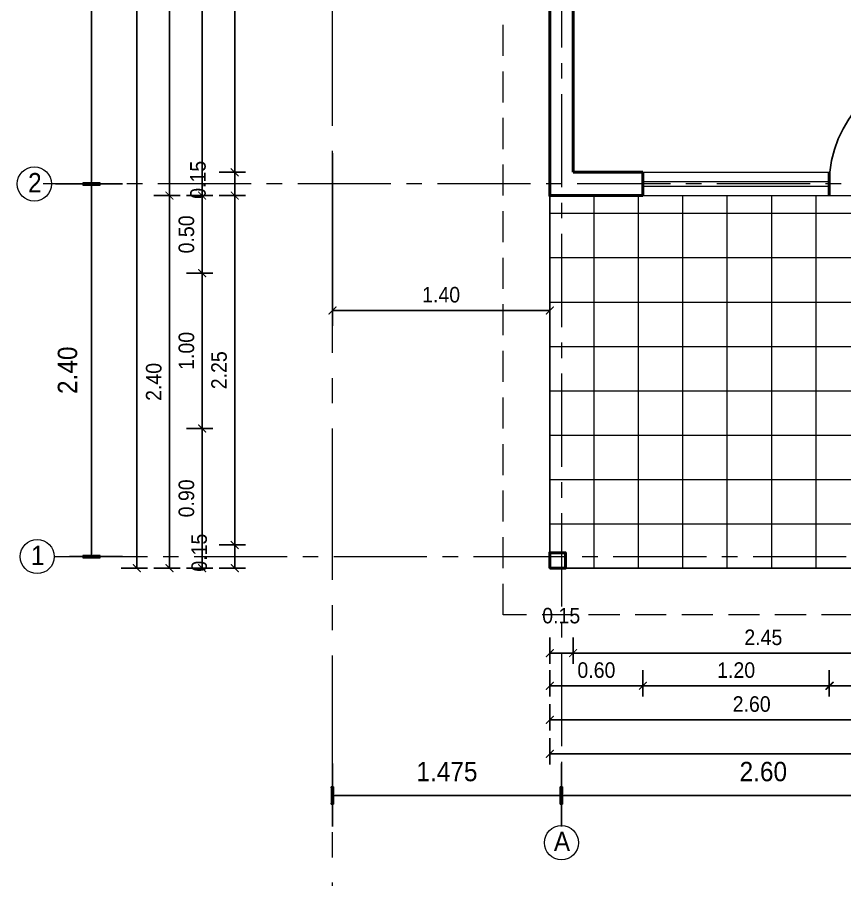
# Model space of a CAD drawing. Header units: inches. Extents: x 2.9 to 53.2, y 1.9 to 31.1.
# Drawn here: x 2.98 to 8.31, y 11.76 to 17.31 of the extents above; entities that cross this region are included whole.
import ezdxf
from ezdxf.enums import TextEntityAlignment as Align

# ---------------------------------------------------------------- set-up
doc = ezdxf.new("R2010")
doc.units = ezdxf.units.IN
doc.header["$MEASUREMENT"] = 0
doc.linetypes.add('CENTER2', pattern=[1.125, 0.75, -0.125, 0.125, -0.125])
doc.linetypes.add('RAYITAS', pattern=[0.375, 0.25, -0.125])
for name, color, linetype, lineweight in [('ACHURADO', 8, 'Continuous', 5), ('COTAS', 1, 'Continuous', 13), ('FINITO', 9, 'Continuous', 9), ('FINO', 1, 'Continuous', 13), ('FINOMED', 2, 'Continuous', 20), ('MURO', 4, 'Continuous', 50)]:
    doc.layers.add(name, color=color, linetype=linetype, lineweight=lineweight)
doc.layers.add('TERRENO', color=5, linetype='Continuous')
doc.layers.add('TEXTO', color=2, linetype='Continuous')
doc.styles.add('AR', font='arial.ttf', dxfattribs={"width": 0.9})
doc.styles.add('ARIAL', font='arial.ttf')
doc.styles.add('ARIAL2', font='arial.ttf', dxfattribs={"width": 0.9})
doc.dimstyles.new('EJES', dxfattribs={"dimscale": 0, "dimtxt": 0.125, "dimasz": 0.015, "dimexe": 0.2, "dimexo": 0.08, "dimgap": 0.09, "dimtad": 1, "dimzin": 0, "dimdsep": 46, "dimtxsty": 'ARIAL2', "dimblk1": 'LCOT', "dimblk2": 'LCOT', "dimsah": 1, "dimcen": 0.09, "dimclrd": 1, "dimclre": 9, "dimclrt": 2, "dimadec": 0, "dimazin": 0, "dimtfac": 1, "dimtofl": 0, "dimtmove": 1, "dimatfit": 3, "dimldrblk": 'LCOT', "dimfxl": 0, "dimtolj": 1, "dimtzin": 0, "dimarcsym": 0})
doc.dimstyles.new('INTERIOR', dxfattribs={"dimscale": 0, "dimtxt": 0.1, "dimasz": 0.05, "dimexe": 0.1, "dimexo": 0.05, "dimgap": 0.05, "dimtad": 1, "dimzin": 0, "dimdsep": 46, "dimtxsty": 'AR', "dimblk1": 'ARCHTICK', "dimblk2": 'ARCHTICK', "dimsah": 1, "dimcen": 0.09, "dimclrd": 1, "dimclre": 9, "dimclrt": 2, "dimadec": 0, "dimazin": 0, "dimtfac": 1, "dimtofl": 0, "dimtmove": 1, "dimatfit": 3, "dimldrblk": 'ARCHTICK', "dimfxl": 0, "dimtolj": 1, "dimtzin": 0, "dimarcsym": 0})

# ---------------------------------------------------------------- blocks, each defined once
blk = doc.blocks.new('PUE70')
at = {"layer": 'TERRENO', "color": 1}
for p, q in [((0, 0), (0.6997, 0)), ((0, 0), (0, -0.04)), ((0.6077, 0.02), (0.6077, 0)), ((0.6077, 0.02), (0.6477, 0.02)), ((0.6477, 0.02), (0.6477, 0)), ((0.7, 0), (0.7, -0.04)), ((0, -0.04), (0.7, -0.04)), ((0.6077, -0.04), (0.6077, -0.06)), ((0.6477, -0.04), (0.6477, -0.06)), ((0.6077, -0.06), (0.6477, -0.06))]:
    blk.add_line(p, q, dxfattribs=at)
at = {"layer": 'TERRENO', "color": 9}
blk.add_arc((0.0003, -0.02), 0.7, 270, 358.3628, dxfattribs=at)
blk = doc.blocks.new('P70')
at = {"layer": 'MURO', "xscale": -1.285714285714286, "yscale": 1.285714285714286, "zscale": 1.285714285714286, "rotation": 359.9999999999998}
blk.add_blockref('PUE70', (0, 0.9323), dxfattribs=at)
blk = doc.blocks.new('LCOT')
at = {"layer": 'COTAS', "color": 1}
for p, q in [((-0.5, 3.71), (0.5, -3.71)), ((0.5, 3.71), (-0.5, -3.71)), ((-0.49, -3.71), (-0.49, 3.71)), ((-0.48, -3.71), (-0.48, 3.71)), ((-0.47, -3.71), (-0.47, 3.71)), ((-0.45, -3.71), (-0.45, 3.71)), ((-0.44, -3.71), (-0.44, 3.71)), ((-0.43, -3.71), (-0.43, 3.71)), ((-0.42, -3.71), (-0.42, 3.71)), ((-0.4, -3.71), (-0.4, 3.71)), ((-0.39, -3.71), (-0.39, 3.71)), ((-0.38, -3.71), (-0.38, 3.71)), ((-0.37, -3.71), (-0.37, 3.71)), ((-0.35, -3.71), (-0.35, 3.71)), ((-0.34, -3.71), (-0.34, 3.71)), ((-0.33, -3.71), (-0.33, 3.71)), ((-0.32, -3.71), (-0.32, 3.71)), ((-0.3, -3.71), (-0.3, 3.71)), ((-0.29, -3.71), (-0.29, 3.71)), ((-0.28, -3.71), (-0.28, 3.71)), ((-0.27, -3.71), (-0.27, 3.71)), ((-0.25, -3.71), (-0.25, 3.71)), ((-0.24, -3.71), (-0.24, 3.71)), ((-0.23, -3.71), (-0.23, 3.71)), ((-0.22, -3.71), (-0.22, 3.71)), ((-0.2, -3.71), (-0.2, 3.71)), ((-0.19, -3.71), (-0.19, 3.71)), ((-0.18, -3.71), (-0.18, 3.71)), ((-0.17, -3.71), (-0.17, 3.71)), ((-0.15, -3.71), (-0.15, 3.71)), ((-0.14, -3.71), (-0.14, 3.71)), ((-0.13, -3.71), (-0.13, 3.71)), ((-0.12, -3.71), (-0.12, 3.71)), ((-0.1, -3.71), (-0.1, 3.71)), ((-0.09, -3.71), (-0.09, 3.71)), ((-0.08, -3.71), (-0.08, 3.71)), ((-0.07, -3.71), (-0.07, 3.71)), ((-0.05, -3.71), (-0.05, 3.71)), ((-0.04, -3.71), (-0.04, 3.71)), ((-0.03, -3.71), (-0.03, 3.71)), ((-0.02, -3.71), (-0.02, 3.71)), ((0, -3.71), (0, 3.71)), ((0.01, -3.71), (0.01, 3.71)), ((0.02, -3.71), (0.02, 3.71)), ((0.03, -3.71), (0.03, 3.71)), ((0.05, -3.71), (0.05, 3.71)), ((0.06, -3.71), (0.06, 3.71)), ((0.07, -3.71), (0.07, 3.71)), ((0.08, -3.71), (0.08, 3.71)), ((0.1, -3.71), (0.1, 3.71)), ((0.11, -3.71), (0.11, 3.71)), ((0.12, -3.71), (0.12, 3.71)), ((0.13, -3.71), (0.13, 3.71)), ((0.15, -3.71), (0.15, 3.71)), ((0.16, -3.71), (0.16, 3.71)), ((0.17, -3.71), (0.17, 3.71)), ((0.18, -3.71), (0.18, 3.71)), ((0.2, -3.71), (0.2, 3.71)), ((0.21, -3.71), (0.21, 3.71)), ((0.22, -3.71), (0.22, 3.71)), ((0.23, -3.71), (0.23, 3.71)), ((0.25, -3.71), (0.25, 3.71)), ((0.26, -3.71), (0.26, 3.71)), ((0.27, -3.71), (0.27, 3.71)), ((0.28, -3.71), (0.28, 3.71)), ((0.3, -3.71), (0.3, 3.71)), ((0.31, -3.71), (0.31, 3.71)), ((0.32, -3.71), (0.32, 3.71)), ((0.33, -3.71), (0.33, 3.71)), ((0.35, -3.71), (0.35, 3.71)), ((0.36, -3.71), (0.36, 3.71)), ((0.37, -3.71), (0.37, 3.71)), ((0.38, -3.71), (0.38, 3.71)), ((0.4, -3.71), (0.4, 3.71)), ((0.41, -3.71), (0.41, 3.71)), ((0.42, -3.71), (0.42, 3.71)), ((0.43, -3.71), (0.43, 3.71)), ((0.45, -3.71), (0.45, 3.71)), ((0.46, -3.71), (0.46, 3.71)), ((0.47, -3.71), (0.47, 3.71)), ((0.48, -3.71), (0.48, 3.71)), ((0.5, -3.71), (0.5, 3.71))]:
    blk.add_line(p, q, dxfattribs=at)
at = {"layer": 'COTAS', "color": 1, "linetype": 'ByBlock'}
blk.add_line((-0.5, 0), (-1, 0), dxfattribs=at)
at = {"layer": 'COTAS', "color": 1}
blk.add_lwpolyline([(-0.5, 3.71), (-0.5, -3.71), (0.5, -3.71), (0.5, 3.71)], close=True, dxfattribs=at)
blk = doc.blocks.new('*D23')
at = {"layer": 'ACHURADO', "color": 9, "lineweight": -2, "transparency": 16777216}
for p, q in [((3.2261, 19.238), (3.6569, 19.238)), ((3.2695, 16.238), (3.6569, 16.238))]:
    blk.add_line(p, q, dxfattribs=at)
at = {"layer": 'ACHURADO', "color": 1, "lineweight": -2, "transparency": 16777216}
blk.add_line((3.4569, 16.253), (3.4569, 19.223), dxfattribs=at)
at = {"layer": 'Defpoints', "color": 0, "transparency": 16777216}
for p in [(3.1461, 19.238), (3.4569, 19.238), (3.1895, 16.238)]:
    blk.add_point(p, dxfattribs=at)
at = {"layer": 'ACHURADO', "color": 1, "lineweight": -2, "transparency": 16777216, "xscale": 0.015, "yscale": 0.015, "zscale": 0.015}
for p, rotation in [((3.4569, 19.238), 90), ((3.4569, 16.238), 270)]:
    blk.add_blockref('LCOT', p, dxfattribs=dict(at, rotation=rotation))
at = {"layer": 'ACHURADO', "color": 2, "transparency": 16777216, "insert": (3.3036, 17.738), "char_height": 0.125, "attachment_point": 5, "rotation": 90, "style": 'ARIAL2'}
blk.add_mtext('\\A1;3.00', dxfattribs=at)
blk = doc.blocks.new('*D24')
at = {"layer": 'ACHURADO', "color": 9, "lineweight": -2, "transparency": 16777216}
for p, q in [((3.2261, 16.238), (3.6569, 16.238)), ((3.3158, 13.838), (3.6569, 13.838))]:
    blk.add_line(p, q, dxfattribs=at)
at = {"layer": 'ACHURADO', "color": 1, "lineweight": -2, "transparency": 16777216}
blk.add_line((3.4569, 13.853), (3.4569, 16.223), dxfattribs=at)
at = {"layer": 'Defpoints', "color": 0, "transparency": 16777216}
for p in [(3.1461, 16.238), (3.4569, 16.238), (3.2358, 13.838)]:
    blk.add_point(p, dxfattribs=at)
at = {"layer": 'ACHURADO', "color": 1, "lineweight": -2, "transparency": 16777216, "xscale": 0.015, "yscale": 0.015, "zscale": 0.015}
for p, rotation in [((3.4569, 16.238), 90), ((3.4569, 13.838), 270)]:
    blk.add_blockref('LCOT', p, dxfattribs=dict(at, rotation=rotation))
at = {"layer": 'ACHURADO', "color": 2, "transparency": 16777216, "insert": (3.3036, 15.038), "char_height": 0.125, "attachment_point": 5, "rotation": 90, "style": 'ARIAL2'}
blk.add_mtext('\\A1;2.40', dxfattribs=at)
blk = doc.blocks.new('_ARCHTICK')
at = {"color": 0, "linetype": 'ByBlock', "ltscale": 0.5, "const_width": 0.15}
blk.add_lwpolyline([(-0.5, -0.5), (0.5, 0.5)], dxfattribs=at)
blk = doc.blocks.new('*D25')
at = {"layer": 'COTAS', "color": 9, "lineweight": -2, "transparency": 16777216}
blk.add_line((5.0092, 16.4366), (5.0092, 15.3233), dxfattribs=at)
at = {"layer": 'COTAS', "color": 1, "lineweight": -2, "transparency": 16777216}
blk.add_line((6.4092, 15.4233), (5.0092, 15.4233), dxfattribs=at)
at = {"layer": 'Defpoints', "color": 0, "transparency": 16777216}
for p in [(5.0092, 16.4866), (6.4092, 16.4866), (5.0092, 15.4233)]:
    blk.add_point(p, dxfattribs=at)
at = {"layer": 'COTAS', "color": 1, "lineweight": -2, "transparency": 16777216, "xscale": 0.05, "yscale": 0.05, "zscale": 0.05, "rotation": 180}
blk.add_blockref('_ARCHTICK', (5.0092, 15.4233), dxfattribs=at)
at = {"layer": 'COTAS', "color": 1, "lineweight": -2, "transparency": 16777216, "xscale": 0.05, "yscale": 0.05, "zscale": 0.05}
blk.add_blockref('_ARCHTICK', (6.4092, 15.4233), dxfattribs=at)
at = {"layer": 'COTAS', "color": 2, "transparency": 16777216, "insert": (5.7092, 15.524), "char_height": 0.1, "attachment_point": 5, "style": 'AR'}
blk.add_mtext('\\A1;1.40', dxfattribs=at)
blk = doc.blocks.new('*D39')
at = {"layer": 'COTAS', "color": 9, "lineweight": -2, "transparency": 16777216}
for p, q in [((4.4496, 13.913), (4.2801, 13.913)), ((4.4496, 13.763), (4.2801, 13.763))]:
    blk.add_line(p, q, dxfattribs=at)
at = {"layer": 'COTAS', "color": 1, "lineweight": -2, "transparency": 16777216}
blk.add_line((4.3801, 13.763), (4.3801, 13.913), dxfattribs=at)
at = {"layer": 'Defpoints', "color": 0, "transparency": 16777216}
for p in [(4.3801, 13.913), (4.4996, 13.913), (4.4996, 13.763)]:
    blk.add_point(p, dxfattribs=at)
at = {"layer": 'COTAS', "color": 1, "lineweight": -2, "transparency": 16777216, "xscale": 0.05, "yscale": 0.05, "zscale": 0.05}
for p, rotation in [((4.3801, 13.913), 90), ((4.3801, 13.763), 270)]:
    blk.add_blockref('_ARCHTICK', p, dxfattribs=dict(at, rotation=rotation))
at = {"layer": 'COTAS', "color": 2, "transparency": 16777216, "insert": (4.1515, 13.8632), "char_height": 0.1, "attachment_point": 5, "rotation": 90, "style": 'AR'}
blk.add_mtext('\\A1;0.15', dxfattribs=at)
blk = doc.blocks.new('*D40')
at = {"layer": 'COTAS', "color": 9, "lineweight": -2, "transparency": 16777216}
blk.add_line((4.4496, 16.163), (4.2801, 16.163), dxfattribs=at)
at = {"layer": 'COTAS', "color": 1, "lineweight": -2, "transparency": 16777216}
blk.add_line((4.3801, 13.913), (4.3801, 16.163), dxfattribs=at)
at = {"layer": 'Defpoints', "color": 0, "transparency": 16777216}
for p in [(4.3801, 16.163), (4.4996, 16.163), (4.4996, 13.913)]:
    blk.add_point(p, dxfattribs=at)
at = {"layer": 'COTAS', "color": 1, "lineweight": -2, "transparency": 16777216, "xscale": 0.05, "yscale": 0.05, "zscale": 0.05}
for p, rotation in [((4.3801, 16.163), 90), ((4.3801, 13.913), 270)]:
    blk.add_blockref('_ARCHTICK', p, dxfattribs=dict(at, rotation=rotation))
at = {"layer": 'COTAS', "color": 2, "transparency": 16777216, "insert": (4.2794, 15.038), "char_height": 0.1, "attachment_point": 5, "rotation": 90, "style": 'AR'}
blk.add_mtext('\\A1;2.25', dxfattribs=at)
blk = doc.blocks.new('*D41')
at = {"layer": 'COTAS', "color": 9, "lineweight": -2, "transparency": 16777216}
blk.add_line((4.4496, 16.313), (4.2801, 16.313), dxfattribs=at)
at = {"layer": 'COTAS', "color": 1, "lineweight": -2, "transparency": 16777216}
blk.add_line((4.3801, 16.163), (4.3801, 16.313), dxfattribs=at)
at = {"layer": 'Defpoints', "color": 0, "transparency": 16777216}
for p in [(4.3801, 16.313), (4.4996, 16.313), (4.4996, 16.163)]:
    blk.add_point(p, dxfattribs=at)
at = {"layer": 'COTAS', "color": 1, "lineweight": -2, "transparency": 16777216, "xscale": 0.05, "yscale": 0.05, "zscale": 0.05}
for p, rotation in [((4.3801, 16.313), 90), ((4.3801, 16.163), 270)]:
    blk.add_blockref('_ARCHTICK', p, dxfattribs=dict(at, rotation=rotation))
at = {"layer": 'COTAS', "color": 2, "transparency": 16777216, "insert": (4.1436, 16.2645), "char_height": 0.1, "attachment_point": 5, "rotation": 90, "style": 'AR'}
blk.add_mtext('\\A1;0.15', dxfattribs=at)
blk = doc.blocks.new('*D42')
at = {"layer": 'COTAS', "color": 9, "lineweight": -2, "transparency": 16777216}
blk.add_line((4.4496, 19.163), (4.2801, 19.163), dxfattribs=at)
at = {"layer": 'COTAS', "color": 1, "lineweight": -2, "transparency": 16777216}
blk.add_line((4.3801, 16.313), (4.3801, 19.163), dxfattribs=at)
at = {"layer": 'Defpoints', "color": 0, "transparency": 16777216}
for p in [(4.3801, 19.163), (4.4996, 19.163), (4.4996, 16.313)]:
    blk.add_point(p, dxfattribs=at)
at = {"layer": 'COTAS', "color": 1, "lineweight": -2, "transparency": 16777216, "xscale": 0.05, "yscale": 0.05, "zscale": 0.05}
for p, rotation in [((4.3801, 19.163), 90), ((4.3801, 16.313), 270)]:
    blk.add_blockref('_ARCHTICK', p, dxfattribs=dict(at, rotation=rotation))
at = {"layer": 'COTAS', "color": 2, "transparency": 16777216, "insert": (4.2794, 17.738), "char_height": 0.1, "attachment_point": 5, "rotation": 90, "style": 'AR'}
blk.add_mtext('\\A1;2.85', dxfattribs=at)
blk = doc.blocks.new('*D46')
at = {"layer": 'COTAS', "color": 9, "lineweight": -2, "transparency": 16777216}
for p, q in [((4.2393, 14.663), (4.0698, 14.663)), ((4.2393, 13.763), (4.0698, 13.763))]:
    blk.add_line(p, q, dxfattribs=at)
at = {"layer": 'COTAS', "color": 1, "lineweight": -2, "transparency": 16777216}
blk.add_line((4.1698, 13.763), (4.1698, 14.663), dxfattribs=at)
at = {"layer": 'Defpoints', "color": 0, "transparency": 16777216}
for p in [(4.1698, 14.663), (4.2893, 14.663), (4.2893, 13.763)]:
    blk.add_point(p, dxfattribs=at)
at = {"layer": 'COTAS', "color": 1, "lineweight": -2, "transparency": 16777216, "xscale": 0.05, "yscale": 0.05, "zscale": 0.05}
for p, rotation in [((4.1698, 14.663), 90), ((4.1698, 13.763), 270)]:
    blk.add_blockref('_ARCHTICK', p, dxfattribs=dict(at, rotation=rotation))
at = {"layer": 'COTAS', "color": 2, "transparency": 16777216, "insert": (4.0691, 14.213), "char_height": 0.1, "attachment_point": 5, "rotation": 90, "style": 'AR'}
blk.add_mtext('\\A1;0.90', dxfattribs=at)
blk = doc.blocks.new('*D47')
at = {"layer": 'COTAS', "color": 9, "lineweight": -2, "transparency": 16777216}
blk.add_line((4.2393, 15.663), (4.0698, 15.663), dxfattribs=at)
at = {"layer": 'COTAS', "color": 1, "lineweight": -2, "transparency": 16777216}
blk.add_line((4.1698, 14.663), (4.1698, 15.663), dxfattribs=at)
at = {"layer": 'Defpoints', "color": 0, "transparency": 16777216}
for p in [(4.1698, 15.663), (4.2893, 15.663), (4.2893, 14.663)]:
    blk.add_point(p, dxfattribs=at)
at = {"layer": 'COTAS', "color": 1, "lineweight": -2, "transparency": 16777216, "xscale": 0.05, "yscale": 0.05, "zscale": 0.05}
for p, rotation in [((4.1698, 15.663), 90), ((4.1698, 14.663), 270)]:
    blk.add_blockref('_ARCHTICK', p, dxfattribs=dict(at, rotation=rotation))
at = {"layer": 'COTAS', "color": 2, "transparency": 16777216, "insert": (4.0691, 15.163), "char_height": 0.1, "attachment_point": 5, "rotation": 90, "style": 'AR'}
blk.add_mtext('\\A1;1.00', dxfattribs=at)
blk = doc.blocks.new('*D48')
at = {"layer": 'COTAS', "color": 9, "lineweight": -2, "transparency": 16777216}
blk.add_line((4.2393, 16.163), (4.0698, 16.163), dxfattribs=at)
at = {"layer": 'COTAS', "color": 1, "lineweight": -2, "transparency": 16777216}
blk.add_line((4.1698, 15.663), (4.1698, 16.163), dxfattribs=at)
at = {"layer": 'Defpoints', "color": 0, "transparency": 16777216}
for p in [(4.1698, 16.163), (4.2893, 16.163), (4.2893, 15.663)]:
    blk.add_point(p, dxfattribs=at)
at = {"layer": 'COTAS', "color": 1, "lineweight": -2, "transparency": 16777216, "xscale": 0.05, "yscale": 0.05, "zscale": 0.05}
for p, rotation in [((4.1698, 16.163), 90), ((4.1698, 15.663), 270)]:
    blk.add_blockref('_ARCHTICK', p, dxfattribs=dict(at, rotation=rotation))
at = {"layer": 'COTAS', "color": 2, "transparency": 16777216, "insert": (4.0691, 15.913), "char_height": 0.1, "attachment_point": 5, "rotation": 90, "style": 'AR'}
blk.add_mtext('\\A1;0.50', dxfattribs=at)
blk = doc.blocks.new('*D49')
at = {"layer": 'COTAS', "color": 9, "lineweight": -2, "transparency": 16777216}
blk.add_line((4.2393, 22.313), (4.0698, 22.313), dxfattribs=at)
at = {"layer": 'COTAS', "color": 1, "lineweight": -2, "transparency": 16777216}
blk.add_line((4.1698, 16.163), (4.1698, 22.313), dxfattribs=at)
at = {"layer": 'Defpoints', "color": 0, "transparency": 16777216}
for p in [(4.1698, 22.313), (4.2893, 22.313), (4.2893, 16.163)]:
    blk.add_point(p, dxfattribs=at)
at = {"layer": 'COTAS', "color": 1, "lineweight": -2, "transparency": 16777216, "xscale": 0.05, "yscale": 0.05, "zscale": 0.05}
for p, rotation in [((4.1698, 22.313), 90), ((4.1698, 16.163), 270)]:
    blk.add_blockref('_ARCHTICK', p, dxfattribs=dict(at, rotation=rotation))
at = {"layer": 'COTAS', "color": 2, "transparency": 16777216, "insert": (4.0691, 19.238), "char_height": 0.1, "attachment_point": 5, "rotation": 90, "style": 'AR'}
blk.add_mtext('\\A1;6.15', dxfattribs=at)
blk = doc.blocks.new('*D50')
at = {"layer": 'COTAS', "color": 9, "lineweight": -2, "transparency": 16777216}
for p, q in [((4.029, 16.163), (3.8594, 16.163)), ((4.029, 13.763), (3.8594, 13.763))]:
    blk.add_line(p, q, dxfattribs=at)
at = {"layer": 'COTAS', "color": 1, "lineweight": -2, "transparency": 16777216}
blk.add_line((3.9594, 13.763), (3.9594, 16.163), dxfattribs=at)
at = {"layer": 'Defpoints', "color": 0, "transparency": 16777216}
for p in [(3.9594, 16.163), (4.079, 16.163), (4.079, 13.763)]:
    blk.add_point(p, dxfattribs=at)
at = {"layer": 'COTAS', "color": 1, "lineweight": -2, "transparency": 16777216, "xscale": 0.05, "yscale": 0.05, "zscale": 0.05}
for p, rotation in [((3.9594, 16.163), 90), ((3.9594, 13.763), 270)]:
    blk.add_blockref('_ARCHTICK', p, dxfattribs=dict(at, rotation=rotation))
at = {"layer": 'COTAS', "color": 2, "transparency": 16777216, "insert": (3.8588, 14.963), "char_height": 0.1, "attachment_point": 5, "rotation": 90, "style": 'AR'}
blk.add_mtext('\\A1;2.40', dxfattribs=at)
blk = doc.blocks.new('*D51')
at = {"layer": 'COTAS', "color": 9, "lineweight": -2, "transparency": 16777216}
blk.add_line((4.029, 22.313), (3.8594, 22.313), dxfattribs=at)
at = {"layer": 'COTAS', "color": 1, "lineweight": -2, "transparency": 16777216}
blk.add_line((3.9594, 16.163), (3.9594, 22.313), dxfattribs=at)
at = {"layer": 'Defpoints', "color": 0, "transparency": 16777216}
for p in [(3.9594, 22.313), (4.079, 22.313), (4.079, 16.163)]:
    blk.add_point(p, dxfattribs=at)
at = {"layer": 'COTAS', "color": 1, "lineweight": -2, "transparency": 16777216, "xscale": 0.05, "yscale": 0.05, "zscale": 0.05}
for p, rotation in [((3.9594, 22.313), 90), ((3.9594, 16.163), 270)]:
    blk.add_blockref('_ARCHTICK', p, dxfattribs=dict(at, rotation=rotation))
at = {"layer": 'COTAS', "color": 2, "transparency": 16777216, "insert": (3.8588, 19.238), "char_height": 0.1, "attachment_point": 5, "rotation": 90, "style": 'AR'}
blk.add_mtext('\\A1;6.15', dxfattribs=at)
blk = doc.blocks.new('*D52')
at = {"layer": 'COTAS', "color": 9, "lineweight": -2, "transparency": 16777216}
for p, q in [((3.8187, 22.313), (3.6491, 22.313)), ((3.8187, 13.763), (3.6491, 13.763))]:
    blk.add_line(p, q, dxfattribs=at)
at = {"layer": 'COTAS', "color": 1, "lineweight": -2, "transparency": 16777216}
blk.add_line((3.7491, 13.763), (3.7491, 22.313), dxfattribs=at)
at = {"layer": 'Defpoints', "color": 0, "transparency": 16777216}
for p in [(3.7491, 22.313), (3.8687, 22.313), (3.8687, 13.763)]:
    blk.add_point(p, dxfattribs=at)
at = {"layer": 'COTAS', "color": 1, "lineweight": -2, "transparency": 16777216, "xscale": 0.05, "yscale": 0.05, "zscale": 0.05}
for p, rotation in [((3.7491, 22.313), 90), ((3.7491, 13.763), 270)]:
    blk.add_blockref('_ARCHTICK', p, dxfattribs=dict(at, rotation=rotation))
at = {"layer": 'COTAS', "color": 2, "transparency": 16777216, "insert": (3.6485, 18.038), "char_height": 0.1, "attachment_point": 5, "rotation": 90, "style": 'AR'}
blk.add_mtext('\\A1;8.55', dxfattribs=at)
blk = doc.blocks.new('*D53')
at = {"layer": 'COTAS', "color": 9, "lineweight": -2, "transparency": 16777216}
for p, q in [((6.4092, 12.7174), (6.4092, 12.8869)), ((9.0092, 12.7174), (9.0092, 12.8869))]:
    blk.add_line(p, q, dxfattribs=at)
at = {"layer": 'COTAS', "color": 1, "lineweight": -2, "transparency": 16777216}
blk.add_line((6.4092, 12.7869), (9.0092, 12.7869), dxfattribs=at)
at = {"layer": 'Defpoints', "color": 0, "transparency": 16777216}
for p in [(9.0092, 12.7869), (6.4092, 12.6674), (9.0092, 12.6674)]:
    blk.add_point(p, dxfattribs=at)
at = {"layer": 'COTAS', "color": 1, "lineweight": -2, "transparency": 16777216, "xscale": 0.05, "yscale": 0.05, "zscale": 0.05, "rotation": 180}
blk.add_blockref('_ARCHTICK', (6.4092, 12.7869), dxfattribs=at)
at = {"layer": 'COTAS', "color": 1, "lineweight": -2, "transparency": 16777216, "xscale": 0.05, "yscale": 0.05, "zscale": 0.05}
blk.add_blockref('_ARCHTICK', (9.0092, 12.7869), dxfattribs=at)
at = {"layer": 'COTAS', "color": 2, "transparency": 16777216, "insert": (7.7092, 12.8876), "char_height": 0.1, "attachment_point": 5, "style": 'AR'}
blk.add_mtext('\\A1;2.60', dxfattribs=at)
blk = doc.blocks.new('*D54')
at = {"layer": 'COTAS', "color": 9, "lineweight": -2, "transparency": 16777216}
for p, q in [((6.4092, 12.9361), (6.4092, 13.1056)), ((7.0092, 12.9361), (7.0092, 13.1056))]:
    blk.add_line(p, q, dxfattribs=at)
at = {"layer": 'COTAS', "color": 1, "lineweight": -2, "transparency": 16777216}
blk.add_line((6.4092, 13.0056), (7.0092, 13.0056), dxfattribs=at)
at = {"layer": 'Defpoints', "color": 0, "transparency": 16777216}
for p in [(7.0092, 13.0056), (6.4092, 12.8861), (7.0092, 12.8861)]:
    blk.add_point(p, dxfattribs=at)
at = {"layer": 'COTAS', "color": 1, "lineweight": -2, "transparency": 16777216, "xscale": 0.05, "yscale": 0.05, "zscale": 0.05, "rotation": 180}
blk.add_blockref('_ARCHTICK', (6.4092, 13.0056), dxfattribs=at)
at = {"layer": 'COTAS', "color": 1, "lineweight": -2, "transparency": 16777216, "xscale": 0.05, "yscale": 0.05, "zscale": 0.05}
blk.add_blockref('_ARCHTICK', (7.0092, 13.0056), dxfattribs=at)
at = {"layer": 'COTAS', "color": 2, "transparency": 16777216, "insert": (6.7092, 13.1063), "char_height": 0.1, "attachment_point": 5, "style": 'AR'}
blk.add_mtext('\\A1;0.60', dxfattribs=at)
blk = doc.blocks.new('*D55')
at = {"layer": 'COTAS', "color": 9, "lineweight": -2, "transparency": 16777216}
blk.add_line((9.0092, 13.147), (9.0092, 13.3166), dxfattribs=at)
at = {"layer": 'COTAS', "color": 1, "lineweight": -2, "transparency": 16777216}
blk.add_line((6.5592, 13.2166), (9.0092, 13.2166), dxfattribs=at)
at = {"layer": 'Defpoints', "color": 0, "transparency": 16777216}
for p in [(9.0092, 13.2166), (6.5592, 13.097), (9.0092, 13.097)]:
    blk.add_point(p, dxfattribs=at)
at = {"layer": 'COTAS', "color": 1, "lineweight": -2, "transparency": 16777216, "xscale": 0.05, "yscale": 0.05, "zscale": 0.05, "rotation": 180}
blk.add_blockref('_ARCHTICK', (6.5592, 13.2166), dxfattribs=at)
at = {"layer": 'COTAS', "color": 1, "lineweight": -2, "transparency": 16777216, "xscale": 0.05, "yscale": 0.05, "zscale": 0.05}
blk.add_blockref('_ARCHTICK', (9.0092, 13.2166), dxfattribs=at)
at = {"layer": 'COTAS', "color": 2, "transparency": 16777216, "insert": (7.7842, 13.3173), "char_height": 0.1, "attachment_point": 5, "style": 'AR'}
blk.add_mtext('\\A1;2.45', dxfattribs=at)
blk = doc.blocks.new('*D56')
at = {"layer": 'COTAS', "color": 9, "lineweight": -2, "transparency": 16777216}
for p, q in [((6.4092, 13.147), (6.4092, 13.3166)), ((6.5592, 13.147), (6.5592, 13.3166))]:
    blk.add_line(p, q, dxfattribs=at)
at = {"layer": 'COTAS', "color": 1, "lineweight": -2, "transparency": 16777216}
blk.add_line((6.4092, 13.2166), (6.5592, 13.2166), dxfattribs=at)
at = {"layer": 'Defpoints', "color": 0, "transparency": 16777216}
for p in [(6.5592, 13.2166), (6.4092, 13.097), (6.5592, 13.097)]:
    blk.add_point(p, dxfattribs=at)
at = {"layer": 'COTAS', "color": 1, "lineweight": -2, "transparency": 16777216, "xscale": 0.05, "yscale": 0.05, "zscale": 0.05, "rotation": 180}
blk.add_blockref('_ARCHTICK', (6.4092, 13.2166), dxfattribs=at)
at = {"layer": 'COTAS', "color": 1, "lineweight": -2, "transparency": 16777216, "xscale": 0.05, "yscale": 0.05, "zscale": 0.05}
blk.add_blockref('_ARCHTICK', (6.5592, 13.2166), dxfattribs=at)
at = {"layer": 'COTAS', "color": 2, "transparency": 16777216, "insert": (6.4827, 13.4571), "char_height": 0.1, "attachment_point": 5, "style": 'AR'}
blk.add_mtext('\\A1;0.15', dxfattribs=at)
blk = doc.blocks.new('*D61')
at = {"layer": 'COTAS', "color": 9, "lineweight": -2, "transparency": 16777216}
blk.add_line((9.0092, 12.9361), (9.0092, 13.1056), dxfattribs=at)
at = {"layer": 'COTAS', "color": 1, "lineweight": -2, "transparency": 16777216}
blk.add_line((8.2129, 13.0056), (9.0092, 13.0056), dxfattribs=at)
at = {"layer": 'Defpoints', "color": 0, "transparency": 16777216}
for p in [(9.0092, 13.0056), (8.2129, 12.8861), (9.0092, 12.8861)]:
    blk.add_point(p, dxfattribs=at)
at = {"layer": 'COTAS', "color": 1, "lineweight": -2, "transparency": 16777216, "xscale": 0.05, "yscale": 0.05, "zscale": 0.05, "rotation": 180}
blk.add_blockref('_ARCHTICK', (8.2129, 13.0056), dxfattribs=at)
at = {"layer": 'COTAS', "color": 1, "lineweight": -2, "transparency": 16777216, "xscale": 0.05, "yscale": 0.05, "zscale": 0.05}
blk.add_blockref('_ARCHTICK', (9.0092, 13.0056), dxfattribs=at)
at = {"layer": 'COTAS', "color": 2, "transparency": 16777216, "insert": (8.611, 13.1063), "char_height": 0.1, "attachment_point": 5, "style": 'AR'}
blk.add_mtext('\\A1;0.80', dxfattribs=at)
blk = doc.blocks.new('*D62')
at = {"layer": 'COTAS', "color": 9, "lineweight": -2, "transparency": 16777216}
blk.add_line((8.2092, 12.9361), (8.2092, 13.1056), dxfattribs=at)
at = {"layer": 'COTAS', "color": 1, "lineweight": -2, "transparency": 16777216}
blk.add_line((7.0092, 13.0056), (8.2092, 13.0056), dxfattribs=at)
at = {"layer": 'Defpoints', "color": 0, "transparency": 16777216}
for p in [(8.2092, 13.0056), (7.0092, 12.8861), (8.2092, 12.8861)]:
    blk.add_point(p, dxfattribs=at)
at = {"layer": 'COTAS', "color": 1, "lineweight": -2, "transparency": 16777216, "xscale": 0.05, "yscale": 0.05, "zscale": 0.05, "rotation": 180}
blk.add_blockref('_ARCHTICK', (7.0092, 13.0056), dxfattribs=at)
at = {"layer": 'COTAS', "color": 1, "lineweight": -2, "transparency": 16777216, "xscale": 0.05, "yscale": 0.05, "zscale": 0.05}
blk.add_blockref('_ARCHTICK', (8.2092, 13.0056), dxfattribs=at)
at = {"layer": 'COTAS', "color": 2, "transparency": 16777216, "insert": (7.6092, 13.1063), "char_height": 0.1, "attachment_point": 5, "style": 'AR'}
blk.add_mtext('\\A1;1.20', dxfattribs=at)
blk = doc.blocks.new('*D63')
at = {"layer": 'COTAS', "color": 9, "lineweight": -2, "transparency": 16777216}
for p, q in [((6.4092, 12.4987), (6.4092, 12.6682)), ((11.9592, 12.4987), (11.9592, 12.6682))]:
    blk.add_line(p, q, dxfattribs=at)
at = {"layer": 'COTAS', "color": 1, "lineweight": -2, "transparency": 16777216}
blk.add_line((6.4092, 12.5682), (11.9592, 12.5682), dxfattribs=at)
at = {"layer": 'Defpoints', "color": 0, "transparency": 16777216}
for p in [(11.9592, 12.5682), (6.4092, 12.4487), (11.9592, 12.4487)]:
    blk.add_point(p, dxfattribs=at)
at = {"layer": 'COTAS', "color": 1, "lineweight": -2, "transparency": 16777216, "xscale": 0.05, "yscale": 0.05, "zscale": 0.05, "rotation": 180}
blk.add_blockref('_ARCHTICK', (6.4092, 12.5682), dxfattribs=at)
at = {"layer": 'COTAS', "color": 1, "lineweight": -2, "transparency": 16777216, "xscale": 0.05, "yscale": 0.05, "zscale": 0.05}
blk.add_blockref('_ARCHTICK', (11.9592, 12.5682), dxfattribs=at)
at = {"layer": 'COTAS', "color": 2, "transparency": 16777216, "insert": (9.1842, 12.6689), "char_height": 0.1, "attachment_point": 5, "style": 'AR'}
blk.add_mtext('\\A1;5.55', dxfattribs=at)
blk = doc.blocks.new('*D67')
at = {"layer": 'ACHURADO', "color": 9, "lineweight": -2, "transparency": 16777216}
for p, q in [((6.4842, 12.5045), (6.4842, 12.0992)), ((9.0842, 12.5045), (9.0842, 12.0992))]:
    blk.add_line(p, q, dxfattribs=at)
at = {"layer": 'ACHURADO', "color": 1, "lineweight": -2, "transparency": 16777216}
blk.add_line((6.4992, 12.2992), (9.0692, 12.2992), dxfattribs=at)
at = {"layer": 'Defpoints', "color": 0, "transparency": 16777216}
for p in [(6.4842, 12.5845), (9.0842, 12.5845), (9.0842, 12.2992)]:
    blk.add_point(p, dxfattribs=at)
at = {"layer": 'ACHURADO', "color": 1, "lineweight": -2, "transparency": 16777216, "xscale": 0.015, "yscale": 0.015, "zscale": 0.015, "rotation": 180}
blk.add_blockref('LCOT', (6.4842, 12.2992), dxfattribs=at)
at = {"layer": 'ACHURADO', "color": 1, "lineweight": -2, "transparency": 16777216, "xscale": 0.015, "yscale": 0.015, "zscale": 0.015}
blk.add_blockref('LCOT', (9.0842, 12.2992), dxfattribs=at)
at = {"layer": 'ACHURADO', "color": 2, "transparency": 16777216, "insert": (7.7842, 12.4526), "char_height": 0.125, "attachment_point": 5, "style": 'ARIAL2'}
blk.add_mtext('\\A1;2.60', dxfattribs=at)
blk = doc.blocks.new('*D93')
at = {"layer": 'Defpoints', "color": 0, "transparency": 16777216}
for p in [(5.0092, 30.763), (5.0092, 30.763), (5.0092, 10.763)]:
    blk.add_point(p, dxfattribs=at)
at = {"layer": 'COTAS', "color": 2, "transparency": 16777216, "insert": (4.8554, 20.763), "char_height": 0.125, "attachment_point": 5, "rotation": 90, "style": 'ARIAL2'}
blk.add_mtext('\\A1;  20.00m', dxfattribs=at)
blk = doc.blocks.new('*D151')
at = {"layer": 'ACHURADO', "color": 9, "lineweight": -2, "transparency": 16777216}
for p, q in [((5.0092, 12.5045), (5.0092, 12.0992)), ((6.4842, 12.5045), (6.4842, 12.0992))]:
    blk.add_line(p, q, dxfattribs=at)
at = {"layer": 'ACHURADO', "color": 1, "lineweight": -2, "transparency": 16777216}
blk.add_line((5.0242, 12.2992), (6.4692, 12.2992), dxfattribs=at)
at = {"layer": 'Defpoints', "color": 0, "transparency": 16777216}
for p in [(5.0092, 12.5845), (6.4842, 12.5845), (6.4842, 12.2992)]:
    blk.add_point(p, dxfattribs=at)
at = {"layer": 'ACHURADO', "color": 1, "lineweight": -2, "transparency": 16777216, "xscale": 0.015, "yscale": 0.015, "zscale": 0.015, "rotation": 180}
blk.add_blockref('LCOT', (5.0092, 12.2992), dxfattribs=at)
at = {"layer": 'ACHURADO', "color": 1, "lineweight": -2, "transparency": 16777216, "xscale": 0.015, "yscale": 0.015, "zscale": 0.015}
blk.add_blockref('LCOT', (6.4842, 12.2992), dxfattribs=at)
at = {"layer": 'ACHURADO', "color": 2, "transparency": 16777216, "insert": (5.7467, 12.4526), "char_height": 0.125, "attachment_point": 5, "style": 'ARIAL2'}
blk.add_mtext('\\A1;1.475', dxfattribs=at)

msp = doc.modelspace()

# ---------------------------------------------------------------- hatches: boundary and pattern name
at = {"layer": 'ACHURADO'}
h = msp.add_hatch(dxfattribs=at)
h.set_pattern_fill('NET', color=256, scale=0.09, style=0)
h.set_pattern_definition([(0, (6.40918, 13.76295), (0, 0.28575), []), (90, (6.40918, 13.76295), (-0.28575, 2e-17), [])])
h.paths.add_polyline_path([(6.4842, 13.763), (6.4842, 13.838), (6.4092, 13.838), (6.4092, 13.763)])
h.paths.add_polyline_path([(6.4842, 16.163), (6.4092, 16.163), (6.4092, 13.838), (6.4842, 13.838)])
h.paths.add_polyline_path([(6.4842, 13.838), (6.4842, 13.763), (9.0092, 13.763), (9.0092, 13.838)])
h.paths.add_polyline_path([(9.0092, 13.838), (9.0092, 14.563), (9.0092, 15.563), (9.0092, 16.163), (8.2092, 16.163), (8.1092, 16.163), (6.9092, 16.163), (6.4842, 16.163), (6.4842, 13.838)])

# ---------------------------------------------------------------- linework, layer by layer
msp.add_lwpolyline([(6.4092, 22.313), (9.1592, 22.313), (9.1842, 20.563), (11.9592, 20.563), (11.9592, 13.763), (6.4092, 13.763), (6.4092, 22.313)])
at = {"layer": 'ACHURADO', "linetype": 'CENTER2', "ltscale": 0.8}
for p, q in [((6.4842, 24.0166), (6.4842, 12.1455)), ((8.9855, 16.238), (3.1461, 16.238)), ((3.218, 13.838), (13.612, 13.838))]:
    msp.add_line(p, q, dxfattribs=at)
at = {"layer": 'FINITO'}
msp.add_line((8.2092, 16.163), (9.0092, 16.163), dxfattribs=at)
at = {"layer": 'FINITO', "linetype": 'RAYITAS', "ltscale": 0.8}
msp.add_lwpolyline([(9.4592, 20.863), (12.2592, 20.863), (12.2592, 13.463), (6.1092, 13.463), (6.1092, 22.613), (9.4592, 22.613), (9.4592, 20.863)], close=True, dxfattribs=at)
at = {"layer": 'FINO'}
for p, q in [((7.0092, 16.313), (8.2092, 16.313)), ((7.0092, 16.253), (8.2092, 16.253)), ((7.0092, 16.223), (8.2092, 16.223)), ((6.4092, 16.163), (6.4092, 13.763)), ((7.0092, 16.163), (8.2092, 16.163)), ((9.0092, 13.763), (6.4092, 13.763))]:
    msp.add_line(p, q, dxfattribs=at)
for centre in [(3.0894, 16.238), (3.1079, 13.838), (6.4842, 11.9953)]:
    msp.add_circle(centre, 0.11, dxfattribs=at)
at = {"layer": 'FINOMED', "linetype": 'CENTER2', "ltscale": 1.3}
msp.add_lwpolyline([(15.0092, 30.763), (15.0092, 10.763), (5.0092, 10.763), (5.0092, 30.763), (15.0092, 30.763)], close=True, dxfattribs=at)
at = {"layer": 'MURO'}
for p, q in [((6.5592, 16.313), (6.5592, 19.163)), ((7.0092, 16.313), (6.5592, 16.313)), ((7.0092, 16.163), (7.0092, 16.313)), ((8.2092, 16.313), (8.2092, 16.313)), ((8.2092, 16.163), (8.2092, 16.313)), ((8.2092, 16.163), (8.2092, 16.163))]:
    msp.add_line(p, q, dxfattribs=at)
for points in [[(7.0092, 16.163), (6.4092, 16.163), (6.4092, 22.313)], [(8.2092, 16.163), (8.2092, 16.163)]]:
    msp.add_lwpolyline(points, dxfattribs=at)
msp.add_lwpolyline([(6.4092, 13.763), (6.5092, 13.763), (6.5092, 13.863), (6.4092, 13.863)], close=True, dxfattribs=at)

# ---------------------------------------------------------------- block references
at = {"layer": 'MURO', "xscale": 0.8441964264825401, "yscale": 0.8441964264825401, "zscale": 0.8441964264825401, "rotation": 270}
msp.add_blockref('P70', (8.2037, 16.2376), dxfattribs=at)

# ---------------------------------------------------------------- texts
at = {"layer": 'TEXTO', "style": 'ARIAL', "width": 0.9}
for s, p in [('2', (3.0928, 16.1834)), ('1', (3.1113, 13.7834)), ('A', (6.4875, 11.9408))]:
    msp.add_text(s, height=0.125, dxfattribs=at).set_placement(p, align=Align.CENTER)

# ---------------------------------------------------------------- dimensions: what is measured, and where the dimension line sits
at = {"layer": 'ACHURADO'}
for base, p1, p2, picture, middle in [((3.4569, 19.238), (3.1895, 16.238), (3.1461, 19.238), '*D23', (3.3036, 17.738)), ((3.4569, 16.238), (3.2358, 13.838), (3.1461, 16.238), '*D24', (3.3036, 15.038))]:
    dim = msp.add_linear_dim(base=base, p1=p1, p2=p2, angle=90, dimstyle='EJES', override={"dimscale": 1}, dxfattribs=at)
    dim.commit()
    dim.dimension.update_dxf_attribs({"geometry": picture, "text_midpoint": middle})
for base, p1, p2, override, picture, middle in [((6.4842, 12.2992), (5.0092, 12.5845), (6.4842, 12.5845), {"dimscale": 1, "dimdec": 3}, '*D151', (5.7467, 12.4526)), ((9.0842, 12.2992), (6.4842, 12.5845), (9.0842, 12.5845), {"dimscale": 1}, '*D67', (7.7842, 12.4526))]:
    dim = msp.add_linear_dim(base=base, p1=p1, p2=p2, dimstyle='EJES', override=override, dxfattribs=at)
    dim.commit()
    dim.dimension.update_dxf_attribs({"geometry": picture, "text_midpoint": middle})
at = {"layer": 'COTAS'}
dim = msp.add_linear_dim(base=(5.0092, 30.763), p1=(5.0092, 10.763), p2=(5.0092, 30.763), angle=90, text='  <>m', dimstyle='EJES', override={"dimscale": 1, "dimse1": 1, "dimse2": 1, "dimsd1": 1, "dimsd2": 1}, dxfattribs=at)
dim.commit()
dim.dimension.update_dxf_attribs({"geometry": '*D93', "text_midpoint": (4.8554, 20.763)})
for base, p1, p2, override, picture, middle in [((3.7491, 22.313), (3.8687, 13.763), (3.8687, 22.313), {"dimscale": 1}, '*D52', (3.6485, 18.038)), ((3.9594, 22.313), (4.079, 16.163), (4.079, 22.313), {"dimscale": 1, "dimse1": 1}, '*D51', (3.8588, 19.238)), ((4.1698, 22.313), (4.2893, 16.163), (4.2893, 22.313), {"dimscale": 1, "dimse1": 1}, '*D49', (4.0691, 19.238)), ((4.3801, 19.163), (4.4996, 16.313), (4.4996, 19.163), {"dimscale": 1, "dimse1": 1}, '*D42', (4.2794, 17.738)), ((3.9594, 16.163), (4.079, 13.763), (4.079, 16.163), {"dimscale": 1}, '*D50', (3.8588, 14.963)), ((4.1698, 16.163), (4.2893, 15.663), (4.2893, 16.163), {"dimscale": 1, "dimse1": 1}, '*D48', (4.0691, 15.913)), ((4.3801, 16.163), (4.4996, 13.913), (4.4996, 16.163), {"dimscale": 1, "dimse1": 1}, '*D40', (4.2794, 15.038)), ((4.1698, 15.663), (4.2893, 14.663), (4.2893, 15.663), {"dimscale": 1, "dimse1": 1}, '*D47', (4.0691, 15.163)), ((4.1698, 14.663), (4.2893, 13.763), (4.2893, 14.663), {"dimscale": 1}, '*D46', (4.0691, 14.213))]:
    dim = msp.add_linear_dim(base=base, p1=p1, p2=p2, angle=90, dimstyle='INTERIOR', override=override, dxfattribs=at)
    dim.commit()
    dim.dimension.update_dxf_attribs({"geometry": picture, "text_midpoint": middle})
for base, p1, p2, override, picture, middle in [((5.0092, 15.4233), (6.4092, 16.4866), (5.0092, 16.4866), {"dimscale": 1, "dimse1": 1}, '*D25', (5.7092, 15.524)), ((9.0092, 13.2166), (6.5592, 13.097), (9.0092, 13.097), {"dimscale": 1, "dimse1": 1}, '*D55', (7.7842, 13.3173)), ((7.0092, 13.0056), (6.4092, 12.8861), (7.0092, 12.8861), {"dimscale": 1}, '*D54', (6.7092, 13.1063)), ((8.2092, 13.0056), (7.0092, 12.8861), (8.2092, 12.8861), {"dimscale": 1, "dimse1": 1}, '*D62', (7.6092, 13.1063)), ((9.0092, 13.0056), (8.2129, 12.8861), (9.0092, 12.8861), {"dimscale": 1, "dimse1": 1}, '*D61', (8.611, 13.1063)), ((9.0092, 12.7869), (6.4092, 12.6674), (9.0092, 12.6674), {"dimscale": 1}, '*D53', (7.7092, 12.8876)), ((11.9592, 12.5682), (6.4092, 12.4487), (11.9592, 12.4487), {"dimscale": 1}, '*D63', (9.1842, 12.6689))]:
    dim = msp.add_linear_dim(base=base, p1=p1, p2=p2, dimstyle='INTERIOR', override=override, dxfattribs=at)
    dim.commit()
    dim.dimension.update_dxf_attribs({"geometry": picture, "text_midpoint": middle})
for base, p1, p2, override, picture, middle in [((4.3801, 16.313), (4.4996, 16.163), (4.4996, 16.313), {"dimscale": 1, "dimse1": 1}, '*D41', (4.2443, 16.2645)), ((4.3801, 13.913), (4.4996, 13.763), (4.4996, 13.913), {"dimscale": 1}, '*D39', (4.2522, 13.8632))]:
    dim = msp.add_linear_dim(base=base, p1=p1, p2=p2, angle=90, dimstyle='INTERIOR', override=override, dxfattribs=at)
    dim.commit()
    dim.dimension.update_dxf_attribs({"geometry": picture, "text_midpoint": middle, "dimtype": 160})
dim = msp.add_linear_dim(base=(6.5592, 13.2166), p1=(6.4092, 13.097), p2=(6.5592, 13.097), dimstyle='INTERIOR', override={"dimscale": 1}, dxfattribs=at)
dim.commit()
dim.dimension.update_dxf_attribs({"geometry": '*D56', "text_midpoint": (6.4827, 13.3564), "dimtype": 160})

doc.saveas('drawing.dxf')
